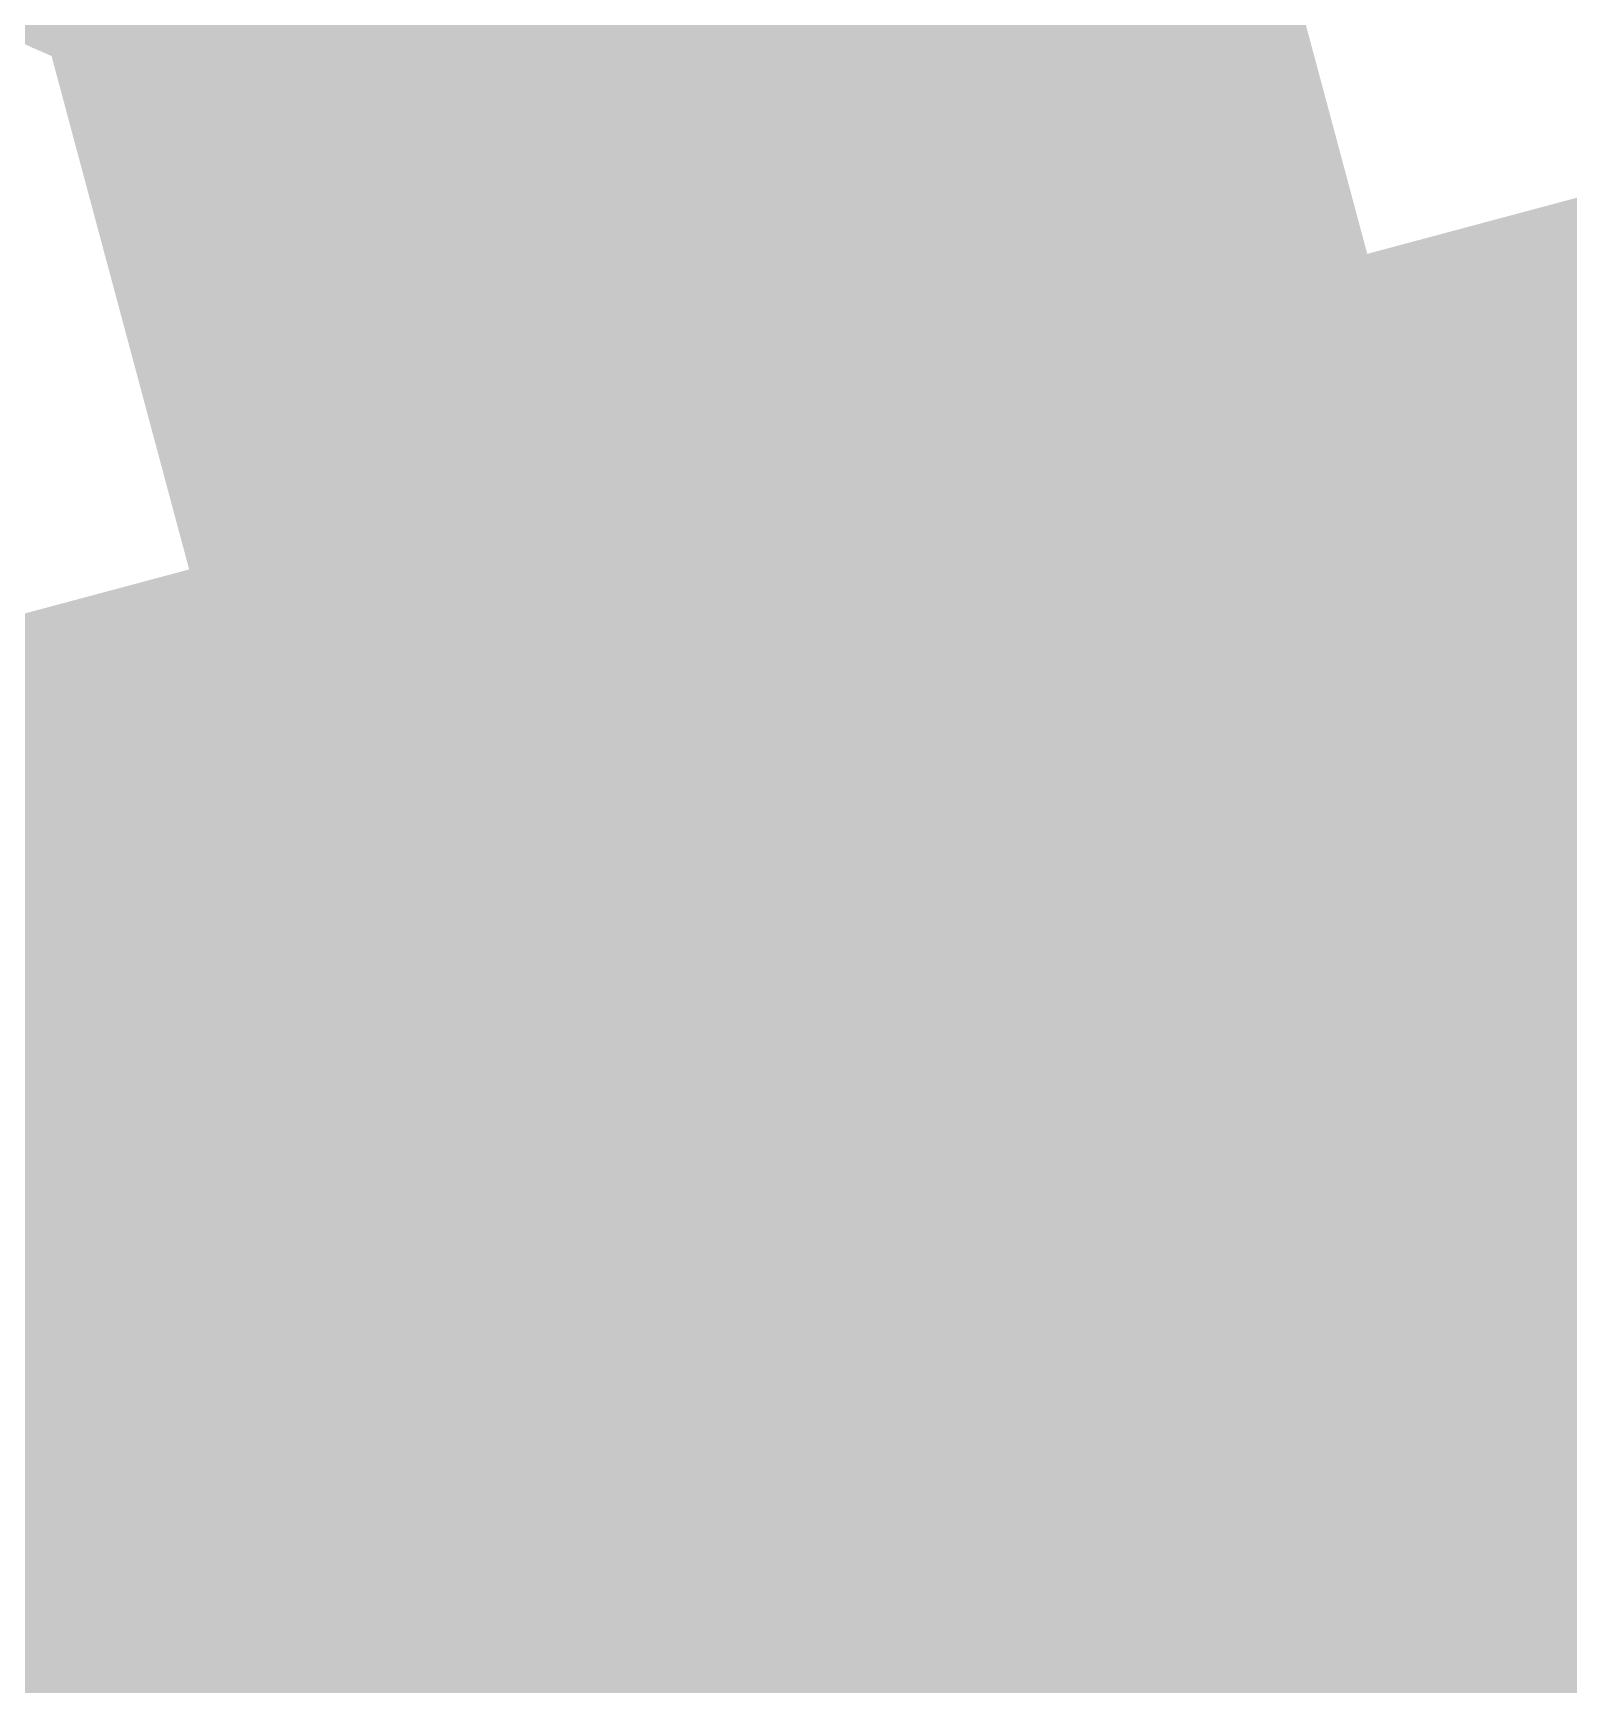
# Model space of a CAD drawing. Header units: inches. Extents: x -7 to 348, y -14 to 159.
# Drawn here: x 15.447 to 16.086, y 14.256 to 14.944 of the extents above; entities that cross this region are included whole.
import ezdxf

# ---------------------------------------------------------------- set-up
doc = ezdxf.new("R2010")
doc.units = ezdxf.units.IN
for name, color, linetype in [('Bottom Solder', 6, 'Continuous'), ('Dimension', 6, 'Continuous'), ('Fabrication', 76, 'Continuous'), ('Top Layer', 1, 'Continuous'), ('Top Overlay', 2, 'Continuous'), ('Top Paste', 8, 'Continuous'), ('Top Solder', 216, 'Continuous')]:
    doc.layers.add(name, color=color, linetype=linetype)

msp = doc.modelspace()

# ---------------------------------------------------------------- hatches: boundary and pattern name
at = {"layer": 'Bottom Solder'}
h = msp.add_hatch(color=6, dxfattribs=at)
edge = h.paths.add_edge_path()
edge.add_arc((15.61145, 15.30409), 0.4016, 0, 360)
at = {"layer": 'Top Layer'}
msp.add_hatch(color=1, dxfattribs=at).paths.add_polyline_path([(15.48988, 14.55679), (16.10324, 14.72114), (16.22157, 14.27952), (15.60821, 14.11517)])
at = {"layer": 'Top Paste'}
msp.add_hatch(color=8, dxfattribs=at).paths.add_polyline_path([(15.48988, 14.55679), (16.10324, 14.72114), (16.22157, 14.27952), (15.60821, 14.11517)])
at = {"layer": 'Top Solder'}
msp.add_hatch(color=216, dxfattribs=at).paths.add_polyline_path([(15.41639, 14.59922), (16.14567, 14.79463), (16.29506, 14.23709), (15.56578, 14.04168)])

# ---------------------------------------------------------------- linework, layer by layer
at = {"layer": 'Dimension', "const_width": 0.254}
msp.add_lwpolyline([(58.31, 19.467, 1), (13.31, 19.467, 1)], format="xyb", close=True, dxfattribs=at)
msp.add_lwpolyline([(11.03048, 12.8273), (59.32677, 25.76826)], dxfattribs=at)
at = {"layer": 'Fabrication', "const_width": 0.0127}
for points in [[(53.19355, 31.33267, -1.1671), (15.67509, 13.58703)], [(53.19355, 31.33267, -1.1671), (15.67509, 13.58703)], [(53.19355, 31.33267, -1.1671), (15.67509, 13.58703)], [(53.19355, 31.33267, -1.1671), (15.67509, 13.58703)], [(54.51115, 31.13829, -1.205705), (14.17745, 15.54998)], [(54.51115, 31.13829, -1.205705), (14.17745, 15.54998)], [(15.67509, 13.58703, -0.501281), (16.39422, 14.54998)], [(15.67509, 13.58703, -0.501281), (16.39422, 14.54998)], [(15.67509, 13.58703, -0.501281), (16.39422, 14.54998)], [(15.67509, 13.58703, -0.501281), (16.39422, 14.54998)]]:
    msp.add_lwpolyline(points, format="xyb", dxfattribs=at)
for points in [[(15.47748, 14.9505), (15.50689, 14.93735)], [(15.47748, 14.9505), (15.50689, 14.93735)], [(15.50689, 14.93735), (15.53307, 14.92567)], [(15.50689, 14.93735), (15.53307, 14.92567)], [(15.53307, 14.92567), (15.55757, 14.91474)], [(15.53307, 14.92567), (15.55757, 14.91474)], [(15.55757, 14.91474), (15.58043, 14.90456)], [(15.55757, 14.91474), (15.58043, 14.90456)], [(15.58043, 14.90456), (15.60318, 14.89444)], [(15.58043, 14.90456), (15.60318, 14.89444)], [(15.60318, 14.89444), (15.62431, 14.88506)], [(15.60318, 14.89444), (15.62431, 14.88506)], [(15.62431, 14.88506), (15.64383, 14.87639)], [(15.62431, 14.88506), (15.64383, 14.87639)], [(15.64383, 14.87639), (15.66327, 14.86778)], [(15.64383, 14.87639), (15.66327, 14.86778)], [(15.66327, 14.86778), (15.68112, 14.85987)], [(15.66327, 14.86778), (15.68112, 14.85987)], [(15.68112, 14.85987), (15.6989, 14.852)], [(15.68112, 14.85987), (15.6989, 14.852)], [(15.6989, 14.852), (15.71659, 14.84418)], [(15.6989, 14.852), (15.71659, 14.84418)], [(15.71659, 14.84418), (15.73274, 14.83705)], [(15.71659, 14.84418), (15.73274, 14.83705)], [(15.73274, 14.83705), (15.74882, 14.82995)], [(15.73274, 14.83705), (15.74882, 14.82995)], [(15.74882, 14.82995), (15.76482, 14.8229)], [(15.74882, 14.82995), (15.76482, 14.8229)], [(15.76482, 14.8229), (15.77931, 14.81651)], [(15.76482, 14.8229), (15.77931, 14.81651)], [(15.77931, 14.81651), (15.79517, 14.80953)], [(15.77931, 14.81651), (15.79517, 14.80953)], [(15.79517, 14.80953), (15.79995, 14.80743)], [(15.79517, 14.80953), (15.79995, 14.80743)], [(15.79995, 14.80743), (15.809, 14.80346)], [(15.79995, 14.80743), (15.809, 14.80346)], [(15.809, 14.80346), (15.81849, 14.79928)], [(15.809, 14.80346), (15.81849, 14.79928)], [(15.81849, 14.79928), (15.82796, 14.79512)], [(15.81849, 14.79928), (15.82796, 14.79512)], [(15.82796, 14.79512), (15.83786, 14.79078)], [(15.82796, 14.79512), (15.83786, 14.79078)], [(15.83786, 14.79078), (15.84773, 14.78644)], [(15.83786, 14.79078), (15.84773, 14.78644)], [(15.84773, 14.78644), (15.85803, 14.78193)], [(15.84773, 14.78644), (15.85803, 14.78193)], [(15.85803, 14.78193), (15.86828, 14.77744)], [(15.85803, 14.78193), (15.86828, 14.77744)], [(15.86828, 14.77744), (15.87896, 14.77276)], [(15.86828, 14.77744), (15.87896, 14.77276)], [(15.87896, 14.77276), (15.89004, 14.76791)], [(15.87896, 14.77276), (15.89004, 14.76791)], [(15.89004, 14.76791), (15.90152, 14.76289)], [(15.89004, 14.76791), (15.90152, 14.76289)], [(15.90152, 14.76289), (15.91339, 14.7577)], [(15.90152, 14.76289), (15.91339, 14.7577)], [(15.91339, 14.7577), (15.92565, 14.75234)], [(15.91339, 14.7577), (15.92565, 14.75234)], [(15.92565, 14.75234), (15.93827, 14.74683)], [(15.92565, 14.75234), (15.93827, 14.74683)], [(15.93827, 14.74683), (15.95124, 14.74117)], [(15.93827, 14.74683), (15.95124, 14.74117)], [(15.95124, 14.74117), (15.96455, 14.73537)], [(15.95124, 14.74117), (15.96455, 14.73537)], [(15.96455, 14.73537), (15.97862, 14.72923)], [(15.96455, 14.73537), (15.97862, 14.72923)], [(15.97862, 14.72923), (15.99343, 14.72278)], [(15.97862, 14.72923), (15.99343, 14.72278)], [(15.99343, 14.72278), (16.00936, 14.71585)], [(15.99343, 14.72278), (16.00936, 14.71585)], [(16.00936, 14.71585), (16.02679, 14.70827)], [(16.00936, 14.71585), (16.02679, 14.70827)], [(16.02679, 14.70827), (16.04604, 14.69991)], [(16.02679, 14.70827), (16.04604, 14.69991)], [(16.04604, 14.69991), (16.06822, 14.69029)], [(16.04604, 14.69991), (16.06822, 14.69029)], [(16.06822, 14.69029), (16.09585, 14.67831)], [(16.06822, 14.69029), (16.09585, 14.67831)]]:
    msp.add_lwpolyline(points, dxfattribs=at)
at = {"layer": 'Fabrication', "const_width": 0.00635}
for points in [[(15.50372, 14.93735, 1), (15.51007, 14.93735, 1)], [(15.50372, 14.93735, 1), (15.51007, 14.93735, 1)], [(15.50372, 14.93735, 1), (15.51007, 14.93735, 1)], [(15.50372, 14.93735, 1), (15.51007, 14.93735, 1)], [(15.52989, 14.92567, 1), (15.53624, 14.92567, 1)], [(15.52989, 14.92567, 1), (15.53624, 14.92567, 1)], [(15.52989, 14.92567, 1), (15.53624, 14.92567, 1)], [(15.52989, 14.92567, 1), (15.53624, 14.92567, 1)], [(15.5544, 14.91474, 1), (15.56075, 14.91474, 1)], [(15.5544, 14.91474, 1), (15.56075, 14.91474, 1)], [(15.5544, 14.91474, 1), (15.56075, 14.91474, 1)], [(15.5544, 14.91474, 1), (15.56075, 14.91474, 1)], [(15.57726, 14.90456, 1), (15.58361, 14.90456, 1)], [(15.57726, 14.90456, 1), (15.58361, 14.90456, 1)], [(15.57726, 14.90456, 1), (15.58361, 14.90456, 1)], [(15.57726, 14.90456, 1), (15.58361, 14.90456, 1)], [(15.60001, 14.89444, 1), (15.60636, 14.89444, 1)], [(15.60001, 14.89444, 1), (15.60636, 14.89444, 1)], [(15.60001, 14.89444, 1), (15.60636, 14.89444, 1)], [(15.60001, 14.89444, 1), (15.60636, 14.89444, 1)], [(15.62113, 14.88506, 1), (15.62748, 14.88506, 1)], [(15.62113, 14.88506, 1), (15.62748, 14.88506, 1)], [(15.62113, 14.88506, 1), (15.62748, 14.88506, 1)], [(15.62113, 14.88506, 1), (15.62748, 14.88506, 1)], [(15.64066, 14.87639, 1), (15.64701, 14.87639, 1)], [(15.64066, 14.87639, 1), (15.64701, 14.87639, 1)], [(15.64066, 14.87639, 1), (15.64701, 14.87639, 1)], [(15.64066, 14.87639, 1), (15.64701, 14.87639, 1)], [(15.66009, 14.86778, 1), (15.66644, 14.86778, 1)], [(15.66009, 14.86778, 1), (15.66644, 14.86778, 1)], [(15.66009, 14.86778, 1), (15.66644, 14.86778, 1)], [(15.66009, 14.86778, 1), (15.66644, 14.86778, 1)], [(15.67795, 14.85987, 1), (15.6843, 14.85987, 1)], [(15.67795, 14.85987, 1), (15.6843, 14.85987, 1)], [(15.67795, 14.85987, 1), (15.6843, 14.85987, 1)], [(15.67795, 14.85987, 1), (15.6843, 14.85987, 1)], [(15.69572, 14.852, 1), (15.70207, 14.852, 1)], [(15.69572, 14.852, 1), (15.70207, 14.852, 1)], [(15.69572, 14.852, 1), (15.70207, 14.852, 1)], [(15.69572, 14.852, 1), (15.70207, 14.852, 1)], [(15.71342, 14.84418, 1), (15.71977, 14.84418, 1)], [(15.71342, 14.84418, 1), (15.71977, 14.84418, 1)], [(15.71342, 14.84418, 1), (15.71977, 14.84418, 1)], [(15.71342, 14.84418, 1), (15.71977, 14.84418, 1)], [(15.72956, 14.83705, 1), (15.73591, 14.83705, 1)], [(15.72956, 14.83705, 1), (15.73591, 14.83705, 1)], [(15.72956, 14.83705, 1), (15.73591, 14.83705, 1)], [(15.72956, 14.83705, 1), (15.73591, 14.83705, 1)], [(15.74564, 14.82995, 1), (15.75199, 14.82995, 1)], [(15.74564, 14.82995, 1), (15.75199, 14.82995, 1)], [(15.74564, 14.82995, 1), (15.75199, 14.82995, 1)], [(15.74564, 14.82995, 1), (15.75199, 14.82995, 1)], [(15.76165, 14.8229, 1), (15.768, 14.8229, 1)], [(15.76165, 14.8229, 1), (15.768, 14.8229, 1)], [(15.76165, 14.8229, 1), (15.768, 14.8229, 1)], [(15.76165, 14.8229, 1), (15.768, 14.8229, 1)], [(15.77613, 14.81651, 1), (15.78248, 14.81651, 1)], [(15.77613, 14.81651, 1), (15.78248, 14.81651, 1)], [(15.77613, 14.81651, 1), (15.78248, 14.81651, 1)], [(15.77613, 14.81651, 1), (15.78248, 14.81651, 1)], [(15.792, 14.80953, 1), (15.79835, 14.80953, 1)], [(15.792, 14.80953, 1), (15.79835, 14.80953, 1)], [(15.792, 14.80953, 1), (15.79835, 14.80953, 1)], [(15.792, 14.80953, 1), (15.79835, 14.80953, 1)], [(15.79677, 14.80743, 1), (15.80312, 14.80743, 1)], [(15.79677, 14.80743, 1), (15.80312, 14.80743, 1)], [(15.79677, 14.80743, 1), (15.80312, 14.80743, 1)], [(15.79677, 14.80743, 1), (15.80312, 14.80743, 1)], [(15.80582, 14.80346, 1), (15.81217, 14.80346, 1)], [(15.80582, 14.80346, 1), (15.81217, 14.80346, 1)], [(15.80582, 14.80346, 1), (15.81217, 14.80346, 1)], [(15.80582, 14.80346, 1), (15.81217, 14.80346, 1)], [(15.81532, 14.79928, 1), (15.82167, 14.79928, 1)], [(15.81532, 14.79928, 1), (15.82167, 14.79928, 1)], [(15.81532, 14.79928, 1), (15.82167, 14.79928, 1)], [(15.81532, 14.79928, 1), (15.82167, 14.79928, 1)], [(15.82478, 14.79512, 1), (15.83113, 14.79512, 1)], [(15.82478, 14.79512, 1), (15.83113, 14.79512, 1)], [(15.82478, 14.79512, 1), (15.83113, 14.79512, 1)], [(15.82478, 14.79512, 1), (15.83113, 14.79512, 1)], [(15.83469, 14.79078, 1), (15.84104, 14.79078, 1)], [(15.83469, 14.79078, 1), (15.84104, 14.79078, 1)], [(15.83469, 14.79078, 1), (15.84104, 14.79078, 1)], [(15.83469, 14.79078, 1), (15.84104, 14.79078, 1)], [(15.84456, 14.78644, 1), (15.85091, 14.78644, 1)], [(15.84456, 14.78644, 1), (15.85091, 14.78644, 1)], [(15.84456, 14.78644, 1), (15.85091, 14.78644, 1)], [(15.84456, 14.78644, 1), (15.85091, 14.78644, 1)], [(15.85485, 14.78193, 1), (15.8612, 14.78193, 1)], [(15.85485, 14.78193, 1), (15.8612, 14.78193, 1)], [(15.85485, 14.78193, 1), (15.8612, 14.78193, 1)], [(15.85485, 14.78193, 1), (15.8612, 14.78193, 1)], [(15.86511, 14.77744, 1), (15.87146, 14.77744, 1)], [(15.86511, 14.77744, 1), (15.87146, 14.77744, 1)], [(15.86511, 14.77744, 1), (15.87146, 14.77744, 1)], [(15.86511, 14.77744, 1), (15.87146, 14.77744, 1)], [(15.87578, 14.77276, 1), (15.88213, 14.77276, 1)], [(15.87578, 14.77276, 1), (15.88213, 14.77276, 1)], [(15.87578, 14.77276, 1), (15.88213, 14.77276, 1)], [(15.87578, 14.77276, 1), (15.88213, 14.77276, 1)], [(15.88686, 14.76791, 1), (15.89321, 14.76791, 1)], [(15.88686, 14.76791, 1), (15.89321, 14.76791, 1)], [(15.88686, 14.76791, 1), (15.89321, 14.76791, 1)], [(15.88686, 14.76791, 1), (15.89321, 14.76791, 1)], [(15.89835, 14.76289, 1), (15.9047, 14.76289, 1)], [(15.89835, 14.76289, 1), (15.9047, 14.76289, 1)], [(15.89835, 14.76289, 1), (15.9047, 14.76289, 1)], [(15.89835, 14.76289, 1), (15.9047, 14.76289, 1)], [(15.91022, 14.7577, 1), (15.91657, 14.7577, 1)], [(15.91022, 14.7577, 1), (15.91657, 14.7577, 1)], [(15.91022, 14.7577, 1), (15.91657, 14.7577, 1)], [(15.91022, 14.7577, 1), (15.91657, 14.7577, 1)], [(15.92247, 14.75234, 1), (15.92882, 14.75234, 1)], [(15.92247, 14.75234, 1), (15.92882, 14.75234, 1)], [(15.92247, 14.75234, 1), (15.92882, 14.75234, 1)], [(15.92247, 14.75234, 1), (15.92882, 14.75234, 1)], [(15.93509, 14.74683, 1), (15.94144, 14.74683, 1)], [(15.93509, 14.74683, 1), (15.94144, 14.74683, 1)], [(15.93509, 14.74683, 1), (15.94144, 14.74683, 1)], [(15.93509, 14.74683, 1), (15.94144, 14.74683, 1)], [(15.94806, 14.74117, 1), (15.95441, 14.74117, 1)], [(15.94806, 14.74117, 1), (15.95441, 14.74117, 1)], [(15.94806, 14.74117, 1), (15.95441, 14.74117, 1)], [(15.94806, 14.74117, 1), (15.95441, 14.74117, 1)], [(15.96138, 14.73537, 1), (15.96773, 14.73537, 1)], [(15.96138, 14.73537, 1), (15.96773, 14.73537, 1)], [(15.96138, 14.73537, 1), (15.96773, 14.73537, 1)], [(15.96138, 14.73537, 1), (15.96773, 14.73537, 1)], [(15.97545, 14.72923, 1), (15.9818, 14.72923, 1)], [(15.97545, 14.72923, 1), (15.9818, 14.72923, 1)], [(15.97545, 14.72923, 1), (15.9818, 14.72923, 1)], [(15.97545, 14.72923, 1), (15.9818, 14.72923, 1)], [(15.99026, 14.72278, 1), (15.99661, 14.72278, 1)], [(15.99026, 14.72278, 1), (15.99661, 14.72278, 1)], [(15.99026, 14.72278, 1), (15.99661, 14.72278, 1)], [(15.99026, 14.72278, 1), (15.99661, 14.72278, 1)], [(16.00619, 14.71585, 1), (16.01254, 14.71585, 1)], [(16.00619, 14.71585, 1), (16.01254, 14.71585, 1)], [(16.00619, 14.71585, 1), (16.01254, 14.71585, 1)], [(16.00619, 14.71585, 1), (16.01254, 14.71585, 1)], [(16.02362, 14.70827, 1), (16.02997, 14.70827, 1)], [(16.02362, 14.70827, 1), (16.02997, 14.70827, 1)], [(16.02362, 14.70827, 1), (16.02997, 14.70827, 1)], [(16.02362, 14.70827, 1), (16.02997, 14.70827, 1)], [(16.04287, 14.69991, 1), (16.04922, 14.69991, 1)], [(16.04287, 14.69991, 1), (16.04922, 14.69991, 1)], [(16.04287, 14.69991, 1), (16.04922, 14.69991, 1)], [(16.04287, 14.69991, 1), (16.04922, 14.69991, 1)], [(16.06504, 14.69029, 1), (16.07139, 14.69029, 1)], [(16.06504, 14.69029, 1), (16.07139, 14.69029, 1)], [(16.06504, 14.69029, 1), (16.07139, 14.69029, 1)], [(16.06504, 14.69029, 1), (16.07139, 14.69029, 1)]]:
    msp.add_lwpolyline(points, format="xyb", close=True, dxfattribs=at)
at = {"layer": 'Top Layer', "const_width": 2.032}
msp.add_lwpolyline([(14.24462, 13.13485, -0.267603), (19.4524, 34.99795)], format="xyb", dxfattribs=at)
at = {"layer": 'Top Layer', "const_width": 0.508}
msp.add_lwpolyline([(15.63273, 15.25031), (15.82943, 14.51629)], dxfattribs=at)
at = {"layer": 'Top Layer', "const_width": 0.254}
msp.add_lwpolyline([(15.70243, 14.51629, 1), (15.95643, 14.51629, 1)], format="xyb", close=True, dxfattribs=at)
at = {"layer": 'Top Overlay', "const_width": 0.127}
for points in [[(15.381, 14.61965), (16.1661, 14.83002)], [(15.381, 14.61965), (15.51248, 14.12896)]]:
    msp.add_lwpolyline(points, dxfattribs=at)

doc.saveas('drawing.dxf')
